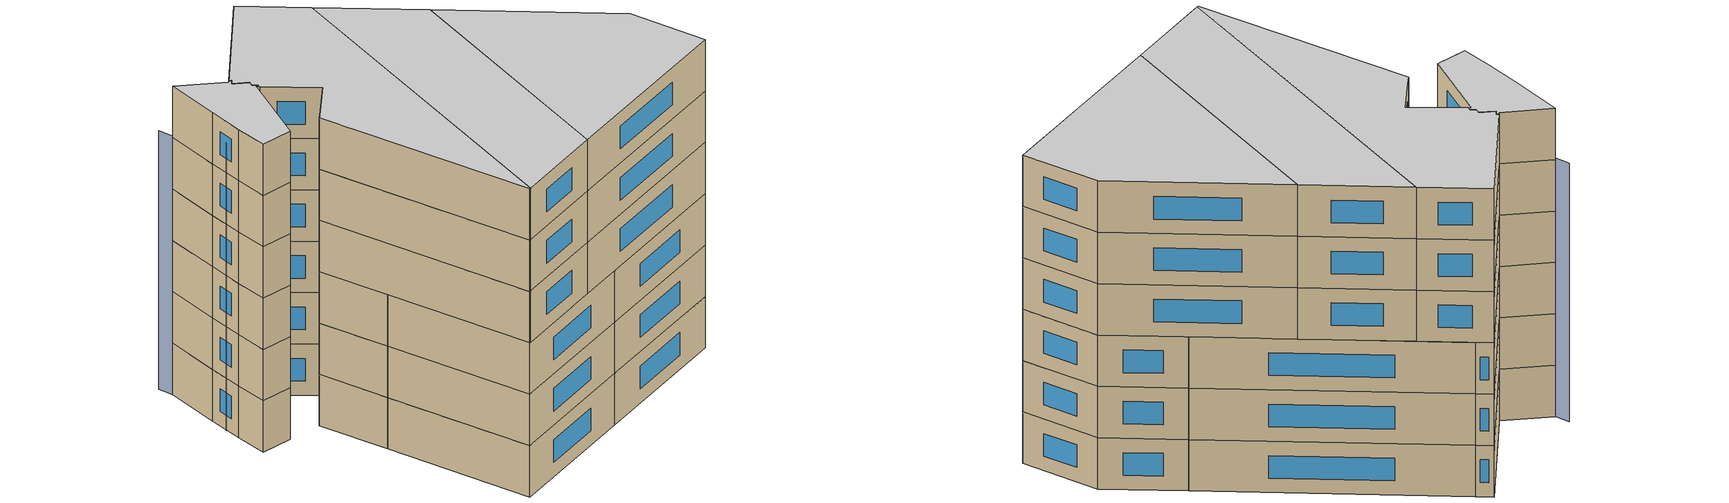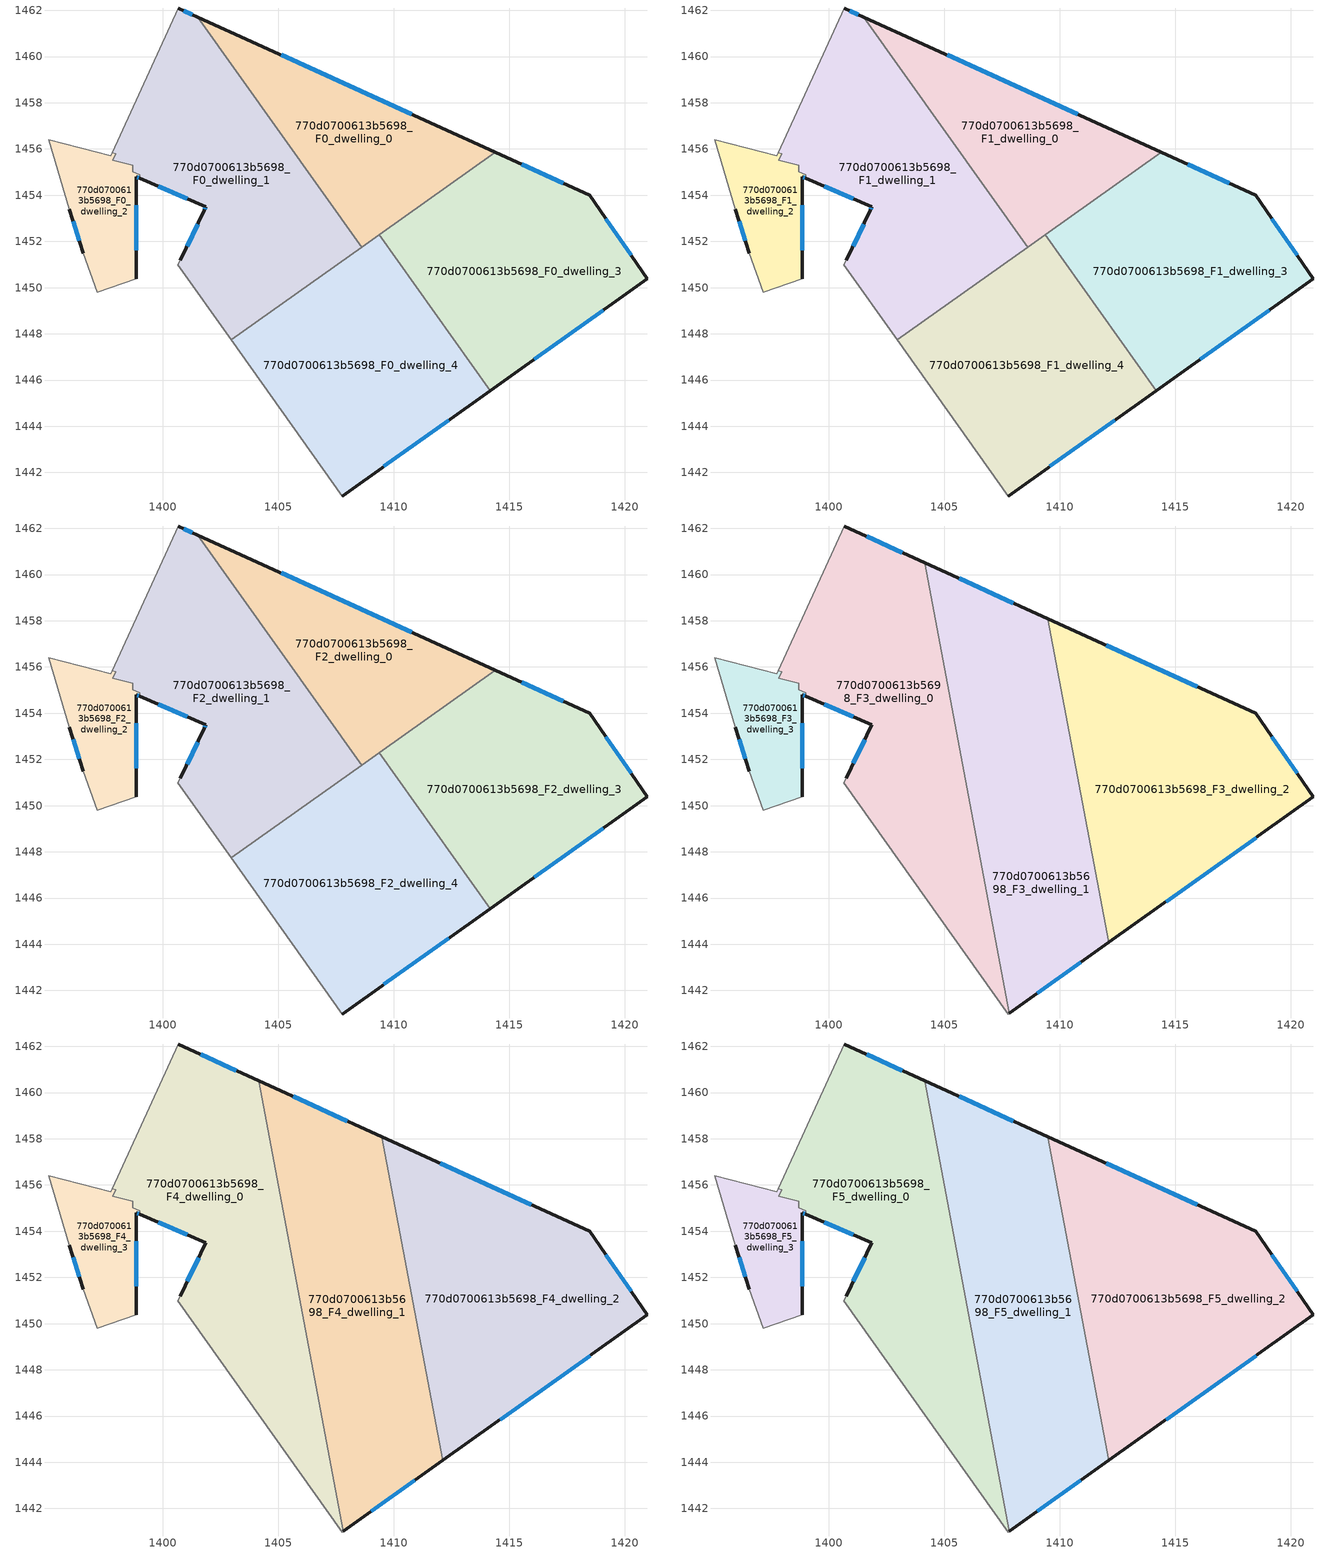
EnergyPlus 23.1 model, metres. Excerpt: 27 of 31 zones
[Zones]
770d0700613b5698_F0_dwelling_0
 floor ground (EU_floor_Construction): 1414.39,1455.85 1408.6,1451.74 1401.52,1461.71 z0
 wall outside (EU_wall_Construction): 1414.39,1455.85 1401.52,1461.71 z0:3
 wall to 770d0700613b5698_F0_dwelling_1 (EU_wall_Construction): 1401.52,1461.71 1408.6,1451.74 z0:3
 wall to 770d0700613b5698_F0_dwelling_3 (EU_wall_Construction): 1409.37,1452.29 1414.39,1455.85 z0:3
 wall to 770d0700613b5698_F0_dwelling_4 (EU_wall_Construction): 1408.6,1451.74 1409.37,1452.29 z0:3
 window (EU_Window_Construction): 1410.78,1457.49 1405.13,1460.07 z0.84:2.16
770d0700613b5698_F0_dwelling_1
 floor ground (EU_floor_Construction): 1401.52,1461.71 1408.6,1451.74 1402.97,1447.74 1400.66,1450.99 1400.76,1451.19 1401.8,1453.36 1401.86,1453.49 1399.01,1454.73 1399.01,1454.89 1398.71,1455.02 1398.71,1455.29 1397.84,1455.52 1397.97,1455.8 1397.82,1455.83 1400.67,1462.1 z0
 wall outside (EU_wall_Construction): 1399.01,1454.73 1401.86,1453.49 1401.8,1453.36 1400.76,1451.19 / 1401.52,1461.71 1400.67,1462.1 z0:3
 wall adiabatic (EU_wall_Construction): 1400.76,1451.19 1400.66,1450.99 1402.97,1447.74 / 1400.67,1462.1 1397.82,1455.83 z0:3
 wall to 770d0700613b5698_F0_dwelling_2 (EU_wall_Construction): 1397.82,1455.83 1397.97,1455.8 1397.84,1455.52 1398.71,1455.29 1398.71,1455.02 1399.01,1454.89 1399.01,1454.73 z0:3
 wall to 770d0700613b5698_F0_dwelling_4 (EU_wall_Construction): 1402.97,1447.74 1408.6,1451.74 z0:3
 window (EU_Window_Construction): 1401.51,1452.75 1401.05,1451.8 / 1401.85,1453.46 1401.82,1453.4 / 1399.81,1454.38 1401.06,1453.84 / 1401.28,1461.82 1400.91,1461.99 z0.84:2.16
770d0700613b5698_F0_dwelling_2
 floor ground (EU_floor_Construction): 1398.71,1455.29 1398.71,1455.02 1399.01,1454.89 1399.01,1454.73 1398.86,1454.79 1398.86,1450.39 1397.16,1449.79 1396.56,1451.49 1395.96,1453.39 1395.06,1456.4 1397.76,1455.7 1397.82,1455.83 1397.97,1455.8 1397.84,1455.52 z0
 wall outside (EU_wall_Construction): 1398.86,1450.39 1398.86,1454.79 1399.01,1454.73 / 1395.96,1453.39 1396.56,1451.49 z0:3
 wall adiabatic (EU_wall_Construction): 1396.56,1451.49 1397.16,1449.79 1398.86,1450.39 / 1397.82,1455.83 1397.76,1455.7 1395.06,1456.4 1395.96,1453.39 z0:3
 window (EU_Window_Construction): 1398.9,1454.78 1398.97,1454.75 / 1398.86,1451.63 1398.86,1453.56 / 1396.13,1452.86 1396.39,1452.03 z0.84:2.16
770d0700613b5698_F0_dwelling_3
 floor ground (EU_floor_Construction): 1418.48,1453.99 1420.98,1450.38 1414.17,1445.54 1409.37,1452.29 1414.39,1455.85 z0
 wall outside (EU_wall_Construction): 1414.17,1445.54 1420.98,1450.38 1418.48,1453.99 1414.39,1455.85 z0:3
 wall to 770d0700613b5698_F0_dwelling_4 (EU_wall_Construction): 1409.37,1452.29 1414.17,1445.54 z0:3
 window (EU_Window_Construction): 1417.33,1454.51 1415.53,1455.33 / 1420.28,1451.39 1419.18,1452.98 / 1416.08,1446.9 1419.07,1449.03 z0.84:2.16
770d0700613b5698_F0_dwelling_4
 floor ground (EU_floor_Construction): 1409.37,1452.29 1414.17,1445.54 1407.76,1440.98 1402.97,1447.74 z0
 wall outside (EU_wall_Construction): 1407.76,1440.98 1414.17,1445.54 z0:3
 wall adiabatic (EU_wall_Construction): 1402.97,1447.74 1407.76,1440.98 z0:3
 window (EU_Window_Construction): 1409.56,1442.26 1412.37,1444.26 z0.84:2.16
770d0700613b5698_F1_dwelling_0
 floor to 770d0700613b5698_F0_dwelling_0 (EU_floor_Construction): 1414.39,1455.85 1408.6,1451.74 1401.52,1461.71 z3
 wall outside (EU_wall_Construction): 1414.39,1455.85 1401.52,1461.71 z3:6
 wall to 770d0700613b5698_F1_dwelling_1 (EU_wall_Construction): 1401.52,1461.71 1408.6,1451.74 z3:6
 wall to 770d0700613b5698_F1_dwelling_3 (EU_wall_Construction): 1409.37,1452.29 1414.39,1455.85 z3:6
 wall to 770d0700613b5698_F1_dwelling_4 (EU_wall_Construction): 1408.6,1451.74 1409.37,1452.29 z3:6
 window (EU_Window_Construction): 1410.78,1457.49 1405.13,1460.07 z3.84:5.16
770d0700613b5698_F1_dwelling_1
 floor to 770d0700613b5698_F0_dwelling_1 (EU_floor_Construction): 1401.52,1461.71 1408.6,1451.74 1402.97,1447.74 1400.66,1450.99 1400.76,1451.19 1401.8,1453.36 1401.86,1453.49 1399.01,1454.73 1399.01,1454.89 1398.71,1455.02 1398.71,1455.29 1397.84,1455.52 1397.97,1455.8 1397.82,1455.83 1400.67,1462.1 z3
 wall outside (EU_wall_Construction): 1399.01,1454.73 1401.86,1453.49 1401.8,1453.36 1400.76,1451.19 / 1401.52,1461.71 1400.67,1462.1 z3:6
 wall adiabatic (EU_wall_Construction): 1400.76,1451.19 1400.66,1450.99 1402.97,1447.74 / 1400.67,1462.1 1397.82,1455.83 z3:6
 wall to 770d0700613b5698_F1_dwelling_2 (EU_wall_Construction): 1397.82,1455.83 1397.97,1455.8 1397.84,1455.52 1398.71,1455.29 1398.71,1455.02 1399.01,1454.89 1399.01,1454.73 z3:6
 wall to 770d0700613b5698_F1_dwelling_4 (EU_wall_Construction): 1402.97,1447.74 1408.6,1451.74 z3:6
 window (EU_Window_Construction): 1401.51,1452.75 1401.05,1451.8 / 1401.85,1453.46 1401.82,1453.4 / 1399.81,1454.38 1401.06,1453.84 / 1401.28,1461.82 1400.91,1461.99 z3.84:5.16
770d0700613b5698_F1_dwelling_2
 floor to 770d0700613b5698_F0_dwelling_2 (EU_floor_Construction): 1398.71,1455.29 1398.71,1455.02 1399.01,1454.89 1399.01,1454.73 1398.86,1454.79 1398.86,1450.39 1397.16,1449.79 1396.56,1451.49 1395.96,1453.39 1395.06,1456.4 1397.76,1455.7 1397.82,1455.83 1397.97,1455.8 1397.84,1455.52 z3
 wall outside (EU_wall_Construction): 1398.86,1450.39 1398.86,1454.79 1399.01,1454.73 / 1395.96,1453.39 1396.56,1451.49 z3:6
 wall adiabatic (EU_wall_Construction): 1396.56,1451.49 1397.16,1449.79 1398.86,1450.39 / 1397.82,1455.83 1397.76,1455.7 1395.06,1456.4 1395.96,1453.39 z3:6
 window (EU_Window_Construction): 1398.9,1454.78 1398.97,1454.75 / 1398.86,1451.63 1398.86,1453.56 / 1396.13,1452.86 1396.39,1452.03 z3.84:5.16
770d0700613b5698_F1_dwelling_3
 floor to 770d0700613b5698_F0_dwelling_3 (EU_floor_Construction): 1418.48,1453.99 1420.98,1450.38 1414.17,1445.54 1409.37,1452.29 1414.39,1455.85 z3
 wall outside (EU_wall_Construction): 1414.17,1445.54 1420.98,1450.38 1418.48,1453.99 1414.39,1455.85 z3:6
 wall to 770d0700613b5698_F1_dwelling_4 (EU_wall_Construction): 1409.37,1452.29 1414.17,1445.54 z3:6
 window (EU_Window_Construction): 1417.33,1454.51 1415.53,1455.33 / 1420.28,1451.39 1419.18,1452.98 / 1416.08,1446.9 1419.07,1449.03 z3.84:5.16
770d0700613b5698_F1_dwelling_4
 floor to 770d0700613b5698_F0_dwelling_4 (EU_floor_Construction): 1409.37,1452.29 1414.17,1445.54 1407.76,1440.98 1402.97,1447.74 z3
 wall outside (EU_wall_Construction): 1407.76,1440.98 1414.17,1445.54 z3:6
 wall adiabatic (EU_wall_Construction): 1402.97,1447.74 1407.76,1440.98 z3:6
 window (EU_Window_Construction): 1409.56,1442.26 1412.37,1444.26 z3.84:5.16
770d0700613b5698_F2_dwelling_0
 floor to 770d0700613b5698_F1_dwelling_0 (EU_floor_Construction): 1414.39,1455.85 1408.6,1451.74 1401.52,1461.71 z6
 wall outside (EU_wall_Construction): 1414.39,1455.85 1401.52,1461.71 z6:9
 wall to 770d0700613b5698_F2_dwelling_1 (EU_wall_Construction): 1401.52,1461.71 1408.6,1451.74 z6:9
 wall to 770d0700613b5698_F2_dwelling_3 (EU_wall_Construction): 1409.37,1452.29 1414.39,1455.85 z6:9
 wall to 770d0700613b5698_F2_dwelling_4 (EU_wall_Construction): 1408.6,1451.74 1409.37,1452.29 z6:9
 window (EU_Window_Construction): 1410.78,1457.49 1405.13,1460.07 z6.84:8.16
770d0700613b5698_F2_dwelling_1
 floor to 770d0700613b5698_F1_dwelling_1 (EU_floor_Construction): 1401.52,1461.71 1408.6,1451.74 1402.97,1447.74 1400.66,1450.99 1400.76,1451.19 1401.8,1453.36 1401.86,1453.49 1399.01,1454.73 1399.01,1454.89 1398.71,1455.02 1398.71,1455.29 1397.84,1455.52 1397.97,1455.8 1397.82,1455.83 1400.67,1462.1 z6
 wall outside (EU_wall_Construction): 1399.01,1454.73 1401.86,1453.49 1401.8,1453.36 1400.76,1451.19 / 1401.52,1461.71 1400.67,1462.1 z6:9
 wall adiabatic (EU_wall_Construction): 1400.76,1451.19 1400.66,1450.99 1402.97,1447.74 / 1400.67,1462.1 1397.82,1455.83 z6:9
 wall to 770d0700613b5698_F2_dwelling_2 (EU_wall_Construction): 1397.82,1455.83 1397.97,1455.8 1397.84,1455.52 1398.71,1455.29 1398.71,1455.02 1399.01,1454.89 1399.01,1454.73 z6:9
 wall to 770d0700613b5698_F2_dwelling_4 (EU_wall_Construction): 1402.97,1447.74 1408.6,1451.74 z6:9
 window (EU_Window_Construction): 1401.51,1452.75 1401.05,1451.8 / 1401.85,1453.46 1401.82,1453.4 / 1399.81,1454.38 1401.06,1453.84 / 1401.28,1461.82 1400.91,1461.99 z6.84:8.16
770d0700613b5698_F2_dwelling_2
 floor to 770d0700613b5698_F1_dwelling_2 (EU_floor_Construction): 1398.71,1455.29 1398.71,1455.02 1399.01,1454.89 1399.01,1454.73 1398.86,1454.79 1398.86,1450.39 1397.16,1449.79 1396.56,1451.49 1395.96,1453.39 1395.06,1456.4 1397.76,1455.7 1397.82,1455.83 1397.97,1455.8 1397.84,1455.52 z6
 wall outside (EU_wall_Construction): 1398.86,1450.39 1398.86,1454.79 1399.01,1454.73 / 1395.96,1453.39 1396.56,1451.49 z6:9
 wall adiabatic (EU_wall_Construction): 1396.56,1451.49 1397.16,1449.79 1398.86,1450.39 / 1397.82,1455.83 1397.76,1455.7 1395.06,1456.4 1395.96,1453.39 z6:9
 window (EU_Window_Construction): 1398.9,1454.78 1398.97,1454.75 / 1398.86,1451.63 1398.86,1453.56 / 1396.13,1452.86 1396.39,1452.03 z6.84:8.16
770d0700613b5698_F2_dwelling_3
 floor to 770d0700613b5698_F1_dwelling_3 (EU_floor_Construction): 1418.48,1453.99 1420.98,1450.38 1414.17,1445.54 1409.37,1452.29 1414.39,1455.85 z6
 wall outside (EU_wall_Construction): 1414.17,1445.54 1420.98,1450.38 1418.48,1453.99 1414.39,1455.85 z6:9
 wall to 770d0700613b5698_F2_dwelling_4 (EU_wall_Construction): 1409.37,1452.29 1414.17,1445.54 z6:9
 window (EU_Window_Construction): 1417.33,1454.51 1415.53,1455.33 / 1420.28,1451.39 1419.18,1452.98 / 1416.08,1446.9 1419.07,1449.03 z6.84:8.16
770d0700613b5698_F2_dwelling_4
 floor to 770d0700613b5698_F1_dwelling_4 (EU_floor_Construction): 1409.37,1452.29 1414.17,1445.54 1407.76,1440.98 1402.97,1447.74 z6
 wall outside (EU_wall_Construction): 1407.76,1440.98 1414.17,1445.54 z6:9
 wall adiabatic (EU_wall_Construction): 1402.97,1447.74 1407.76,1440.98 z6:9
 window (EU_Window_Construction): 1409.56,1442.26 1412.37,1444.26 z6.84:8.16
770d0700613b5698_F3_dwelling_0
 floor to 770d0700613b5698_F2_dwelling_1 (EU_floor_Construction): 1401.52,1461.71 1404.8,1457.09 1406.14,1449.99 1402.97,1447.74 1400.66,1450.99 1400.76,1451.19 1401.86,1453.49 1399.01,1454.73 1399.01,1454.89 1398.71,1455.02 1398.71,1455.29 1397.84,1455.52 1397.97,1455.8 1397.82,1455.83 1400.67,1462.1 z9
 floor to 770d0700613b5698_F2_dwelling_0 (EU_floor_Construction): 1404.16,1460.51 1404.8,1457.09 1401.52,1461.71 z9
 floor to 770d0700613b5698_F2_dwelling_4 (EU_floor_Construction): 1406.14,1449.99 1407.82,1441.02 1407.76,1440.98 1402.97,1447.74 z9
 wall outside (EU_wall_Construction): 1399.01,1454.73 1401.86,1453.49 1400.76,1451.19 / 1404.16,1460.51 1400.67,1462.1 z9:12
 wall adiabatic (EU_wall_Construction): 1400.76,1451.19 1400.66,1450.99 1407.76,1440.98 1407.82,1441.02 / 1400.67,1462.1 1397.82,1455.83 z9:12
 wall to 770d0700613b5698_F3_dwelling_3 (EU_wall_Construction): 1397.82,1455.83 1397.97,1455.8 1397.84,1455.52 1398.71,1455.29 1398.71,1455.02 1399.01,1454.89 1399.01,1454.73 z9:12
 wall to 770d0700613b5698_F3_dwelling_1 (EU_wall_Construction): 1407.82,1441.02 1404.16,1460.51 z9:12
 window (EU_Window_Construction): 1401.56,1452.85 1401.07,1451.84 / 1399.81,1454.38 1401.06,1453.84 / 1403.18,1460.95 1401.64,1461.65 z9.84:11.16
770d0700613b5698_F3_dwelling_1
 floor to 770d0700613b5698_F2_dwelling_4 (EU_floor_Construction): 1411,1450 1412.11,1444.08 1407.82,1441.02 1406.14,1449.99 1409.37,1452.29 z9
 floor to 770d0700613b5698_F2_dwelling_3 (EU_floor_Construction): 1410.43,1453.04 1411,1450 1409.37,1452.29 z9
 floor to 770d0700613b5698_F2_dwelling_0 (EU_floor_Construction): 1409.48,1458.08 1410.43,1453.04 1408.6,1451.74 1404.8,1457.09 1404.16,1460.51 z9
 floor to 770d0700613b5698_F2_dwelling_1 (EU_floor_Construction): 1404.8,1457.09 1408.6,1451.74 1406.14,1449.99 z9
 wall outside (EU_wall_Construction): 1409.48,1458.08 1404.16,1460.51 / 1407.82,1441.02 1412.11,1444.08 z9:12
 wall to 770d0700613b5698_F3_dwelling_2 (EU_wall_Construction): 1412.11,1444.08 1409.48,1458.08 z9:12
 window (EU_Window_Construction): 1407.99,1458.76 1405.65,1459.83 / 1409.02,1441.88 1410.91,1443.22 z9.84:11.16
770d0700613b5698_F3_dwelling_2
 floor to 770d0700613b5698_F2_dwelling_3 (EU_floor_Construction): 1418.48,1453.99 1420.98,1450.38 1414.17,1445.54 1411,1450 1410.43,1453.04 1414.39,1455.85 z9
 floor to 770d0700613b5698_F2_dwelling_0 (EU_floor_Construction): 1414.39,1455.85 1410.43,1453.04 1409.48,1458.08 z9
 floor to 770d0700613b5698_F2_dwelling_4 (EU_floor_Construction): 1411,1450 1414.17,1445.54 1412.11,1444.08 z9
 wall outside (EU_wall_Construction): 1412.11,1444.08 1420.98,1450.38 1418.48,1453.99 1409.48,1458.08 z9:12
 window (EU_Window_Construction): 1415.96,1455.14 1412,1456.94 / 1420.28,1451.39 1419.18,1452.98 / 1414.6,1445.84 1418.49,1448.62 z9.84:11.16
770d0700613b5698_F3_dwelling_3
 floor to 770d0700613b5698_F2_dwelling_2 (EU_floor_Construction): 1398.71,1455.29 1398.71,1455.02 1399.01,1454.89 1399.01,1454.73 1398.86,1454.79 1398.86,1450.39 1397.16,1449.79 1396.56,1451.49 1395.96,1453.39 1395.06,1456.4 1397.76,1455.7 1397.82,1455.83 1397.97,1455.8 1397.84,1455.52 z9
 wall outside (EU_wall_Construction): 1398.86,1450.39 1398.86,1454.79 1399.01,1454.73 / 1395.96,1453.39 1396.56,1451.49 z9:12
 wall adiabatic (EU_wall_Construction): 1396.56,1451.49 1397.16,1449.79 1398.86,1450.39 / 1397.82,1455.83 1397.76,1455.7 1395.06,1456.4 1395.96,1453.39 z9:12
 window (EU_Window_Construction): 1398.86,1451.63 1398.86,1453.56 / 1396.13,1452.86 1396.39,1452.03 / 1398.9,1454.78 1398.97,1454.75 z9.84:11.16
770d0700613b5698_F4_dwelling_0
 floor to 770d0700613b5698_F3_dwelling_0 (EU_floor_Construction): 1404.16,1460.51 1407.82,1441.02 1407.76,1440.98 1400.66,1450.99 1400.76,1451.19 1401.86,1453.49 1399.01,1454.73 1399.01,1454.89 1398.71,1455.02 1398.71,1455.29 1397.84,1455.52 1397.97,1455.8 1397.82,1455.83 1400.67,1462.1 z12
 wall outside (EU_wall_Construction): 1399.01,1454.73 1401.86,1453.49 1400.76,1451.19 / 1404.16,1460.51 1400.67,1462.1 z12:15
 wall adiabatic (EU_wall_Construction): 1400.76,1451.19 1400.66,1450.99 1407.76,1440.98 1407.82,1441.02 / 1400.67,1462.1 1397.82,1455.83 z12:15
 wall to 770d0700613b5698_F4_dwelling_3 (EU_wall_Construction): 1397.82,1455.83 1397.97,1455.8 1397.84,1455.52 1398.71,1455.29 1398.71,1455.02 1399.01,1454.89 1399.01,1454.73 z12:15
 wall to 770d0700613b5698_F4_dwelling_1 (EU_wall_Construction): 1407.82,1441.02 1404.16,1460.51 z12:15
 window (EU_Window_Construction): 1401.56,1452.85 1401.07,1451.84 / 1399.81,1454.38 1401.06,1453.84 / 1403.18,1460.95 1401.64,1461.65 z12.84:14.16
770d0700613b5698_F4_dwelling_1
 floor to 770d0700613b5698_F3_dwelling_1 (EU_floor_Construction): 1409.48,1458.08 1412.11,1444.08 1407.82,1441.02 1404.16,1460.51 z12
 wall outside (EU_wall_Construction): 1409.48,1458.08 1404.16,1460.51 / 1407.82,1441.02 1412.11,1444.08 z12:15
 wall to 770d0700613b5698_F4_dwelling_2 (EU_wall_Construction): 1412.11,1444.08 1409.48,1458.08 z12:15
 window (EU_Window_Construction): 1407.99,1458.76 1405.65,1459.83 / 1409.02,1441.88 1410.91,1443.22 z12.84:14.16
770d0700613b5698_F4_dwelling_2
 floor to 770d0700613b5698_F3_dwelling_2 (EU_floor_Construction): 1418.48,1453.99 1420.98,1450.38 1412.11,1444.08 1409.48,1458.08 z12
 wall outside (EU_wall_Construction): 1412.11,1444.08 1420.98,1450.38 1418.48,1453.99 1409.48,1458.08 z12:15
 window (EU_Window_Construction): 1415.96,1455.14 1412,1456.94 / 1420.28,1451.39 1419.18,1452.98 / 1414.6,1445.84 1418.49,1448.62 z12.84:14.16
770d0700613b5698_F4_dwelling_3
 floor to 770d0700613b5698_F3_dwelling_3 (EU_floor_Construction): 1398.71,1455.29 1398.71,1455.02 1399.01,1454.89 1399.01,1454.73 1398.86,1454.79 1398.86,1450.39 1397.16,1449.79 1396.56,1451.49 1395.96,1453.39 1395.06,1456.4 1397.76,1455.7 1397.82,1455.83 1397.97,1455.8 1397.84,1455.52 z12
 wall outside (EU_wall_Construction): 1398.86,1450.39 1398.86,1454.79 1399.01,1454.73 / 1395.96,1453.39 1396.56,1451.49 z12:15
 wall adiabatic (EU_wall_Construction): 1396.56,1451.49 1397.16,1449.79 1398.86,1450.39 / 1397.82,1455.83 1397.76,1455.7 1395.06,1456.4 1395.96,1453.39 z12:15
 window (EU_Window_Construction): 1398.86,1451.63 1398.86,1453.56 / 1396.13,1452.86 1396.39,1452.03 / 1398.9,1454.78 1398.97,1454.75 z12.84:14.16
770d0700613b5698_F5_dwelling_0
 floor to 770d0700613b5698_F4_dwelling_0 (EU_floor_Construction): 1404.16,1460.51 1407.82,1441.02 1407.76,1440.98 1400.66,1450.99 1400.76,1451.19 1401.86,1453.49 1399.01,1454.73 1399.01,1454.89 1398.71,1455.02 1398.71,1455.29 1397.84,1455.52 1397.97,1455.8 1397.82,1455.83 1400.67,1462.1 z15
 wall outside (EU_wall_Construction): 1399.01,1454.73 1401.86,1453.49 1400.76,1451.19 / 1404.16,1460.51 1400.67,1462.1 z15:18
 wall adiabatic (EU_wall_Construction): 1400.76,1451.19 1400.66,1450.99 1407.76,1440.98 1407.82,1441.02 / 1400.67,1462.1 1397.82,1455.83 z15:18
 wall to 770d0700613b5698_F5_dwelling_3 (EU_wall_Construction): 1397.82,1455.83 1397.97,1455.8 1397.84,1455.52 1398.71,1455.29 1398.71,1455.02 1399.01,1454.89 1399.01,1454.73 z15:18
 wall to 770d0700613b5698_F5_dwelling_1 (EU_wall_Construction): 1407.82,1441.02 1404.16,1460.51 z15:18
 window (EU_Window_Construction): 1401.56,1452.85 1401.07,1451.84 / 1399.81,1454.38 1401.06,1453.84 / 1403.18,1460.95 1401.64,1461.65 z15.84:17.16
 ceiling to 770d0700613b5698_F6_dwelling_0 (EU_floor_Construction): 1407.82,1441.02 1404.16,1460.51 1400.67,1462.1 1397.82,1455.83 1397.97,1455.8 1397.84,1455.52 1398.71,1455.29 1398.71,1455.02 1399.01,1454.89 1399.01,1454.73 1401.86,1453.49 1400.76,1451.19 1400.66,1450.99 1407.76,1440.98 z18
770d0700613b5698_F5_dwelling_1
 floor to 770d0700613b5698_F4_dwelling_1 (EU_floor_Construction): 1409.48,1458.08 1412.11,1444.08 1407.82,1441.02 1404.16,1460.51 z15
 wall outside (EU_wall_Construction): 1409.48,1458.08 1404.16,1460.51 / 1407.82,1441.02 1412.11,1444.08 z15:18
 wall to 770d0700613b5698_F5_dwelling_2 (EU_wall_Construction): 1412.11,1444.08 1409.48,1458.08 z15:18
 window (EU_Window_Construction): 1407.99,1458.76 1405.65,1459.83 / 1409.02,1441.88 1410.91,1443.22 z15.84:17.16
 ceiling to 770d0700613b5698_F6_dwelling_1 (EU_floor_Construction): 1412.11,1444.08 1409.48,1458.08 1404.16,1460.51 1407.82,1441.02 z18
770d0700613b5698_F5_dwelling_2
 floor to 770d0700613b5698_F4_dwelling_2 (EU_floor_Construction): 1418.48,1453.99 1420.98,1450.38 1412.11,1444.08 1409.48,1458.08 z15
 wall outside (EU_wall_Construction): 1412.11,1444.08 1420.98,1450.38 1418.48,1453.99 1409.48,1458.08 z15:18
 window (EU_Window_Construction): 1415.96,1455.14 1412,1456.94 / 1420.28,1451.39 1419.18,1452.98 / 1414.6,1445.84 1418.49,1448.62 z15.84:17.16
 ceiling to 770d0700613b5698_F6_dwelling_2 (EU_floor_Construction): 1420.98,1450.38 1418.48,1453.99 1409.48,1458.08 1412.11,1444.08 z18
770d0700613b5698_F5_dwelling_3
 floor to 770d0700613b5698_F4_dwelling_3 (EU_floor_Construction): 1398.71,1455.29 1398.71,1455.02 1399.01,1454.89 1399.01,1454.73 1398.86,1454.79 1398.86,1450.39 1397.16,1449.79 1396.56,1451.49 1395.96,1453.39 1395.06,1456.4 1397.76,1455.7 1397.82,1455.83 1397.97,1455.8 1397.84,1455.52 z15
 wall outside (EU_wall_Construction): 1398.86,1450.39 1398.86,1454.79 1399.01,1454.73 / 1395.96,1453.39 1396.56,1451.49 z15:18
 wall adiabatic (EU_wall_Construction): 1396.56,1451.49 1397.16,1449.79 1398.86,1450.39 / 1397.82,1455.83 1397.76,1455.7 1395.06,1456.4 1395.96,1453.39 z15:18
 window (EU_Window_Construction): 1398.86,1451.63 1398.86,1453.56 / 1396.13,1452.86 1396.39,1452.03 / 1398.9,1454.78 1398.97,1454.75 z15.84:17.16
 ceiling to 770d0700613b5698_F6_dwelling_3 (EU_floor_Construction): 1398.86,1450.39 1398.86,1454.79 1399.01,1454.73 1399.01,1454.89 1398.71,1455.02 1398.71,1455.29 1397.84,1455.52 1397.97,1455.8 1397.82,1455.83 1397.76,1455.7 1395.06,1456.4 1395.96,1453.39 1396.56,1451.49 1397.16,1449.79 z18
shading: 1394.62,1457.11 1396.65,1453.82 z0:15.1; 1400.67,1462.1 1396.23,1452.32 z0:16.9
[Building]
EU S2 Campaign: North Axis=0; Terrain=City; Solar Distribution=FullExterior
[Site:Location]
Lyon-Bron: Latitude=45.75; Longitude=5; Time Zone=1; Elevation=198
[SizingPeriod:WeatherFileDays]
AnnualSizingPeriod: Begin Month=1; Begin Day of Month=1; End Month=12; End Day of Month=31; Day of Week for Start Day=Monday; Use Weather File Daylight Saving Period=No; Use Weather File Rain and Snow Indicators=No
[MATERIAL]
EU_InternalMass_Material: Roughness=MediumRough; Thickness=0.1; Conductivity=1; Density=1800; Specific Heat=900; Thermal Absorptance=0.9; Solar Absorptance=0.7; Visible Absorptance=0.7
[MATERIAL:NOMASS] Roughness=MediumRough; Thermal Absorptance=0.9; Solar Absorptance=0.7; Visible Absorptance=0.7
Name | Thermal Resistance
EU_wall_NoMass | 0.776494
EU_floor_NoMass | 0.421597
[WINDOWMATERIAL:SIMPLEGLAZINGSYSTEM]
EU_Window_SimpleGlazing: UFactor=4.24961; Solar Heat Gain Coefficient=0.83; Visible Transmittance=0.83
[CONSTRUCTION]
EU_wall_Construction: EU_wall_NoMass
EU_floor_Construction: EU_floor_NoMass
EU_Window_Construction: EU_Window_SimpleGlazing
EU_InternalMass_Construction: EU_InternalMass_Material
[ZONE] Type=1; Multiplier=1; Ceiling Height=autocalculate; Floor Area=autocalculate; Part of Total Floor Area=Yes
Name | Volume
770d0700613b5698_F0_dwelling_0; 770d0700613b5698_F1_dwelling_0; 770d0700613b5698_F2_dwelling_0 | 130.126
770d0700613b5698_F3_dwelling_0; 770d0700613b5698_F4_dwelling_0; 770d0700613b5698_F5_dwelling_0 | 244.367
770d0700613b5698_F0_dwelling_1; 770d0700613b5698_F1_dwelling_1; 770d0700613b5698_F2_dwelling_1 | 212.621
770d0700613b5698_F3_dwelling_1; 770d0700613b5698_F4_dwelling_1; 770d0700613b5698_F5_dwelling_1 | 244.384
770d0700613b5698_F0_dwelling_2; 770d0700613b5698_F1_dwelling_2; 770d0700613b5698_F2_dwelling_2; 770d0700613b5698_F3_dwelling_3; 770d0700613b5698_F4_dwelling_3; 770d0700613b5698_F5_dwelling_3 | 47.6484
770d0700613b5698_F3_dwelling_2; 770d0700613b5698_F4_dwelling_2; 770d0700613b5698_F5_dwelling_2 | 244.385
770d0700613b5698_F0_dwelling_3; 770d0700613b5698_F1_dwelling_3; 770d0700613b5698_F2_dwelling_3 | 195.211
770d0700613b5698_F0_dwelling_4; 770d0700613b5698_F1_dwelling_4; 770d0700613b5698_F2_dwelling_4 | 195.199
[INTERNALMASS] Construction=EU_InternalMass_Construction
Name | Zone or ZoneList | Surface Area
770d0700613b5698_F0_dwelling_0_EU_InternalMass | 770d0700613b5698_F0_dwelling_0 | 43.3754
770d0700613b5698_F0_dwelling_1_EU_InternalMass | 770d0700613b5698_F0_dwelling_1 | 70.8742
770d0700613b5698_F0_dwelling_2_EU_InternalMass | 770d0700613b5698_F0_dwelling_2 | 15.8824
770d0700613b5698_F0_dwelling_3_EU_InternalMass | 770d0700613b5698_F0_dwelling_3 | 65.0708
770d0700613b5698_F0_dwelling_4_EU_InternalMass | 770d0700613b5698_F0_dwelling_4 | 65.0666
770d0700613b5698_F1_dwelling_0_EU_InternalMass | 770d0700613b5698_F1_dwelling_0 | 43.3754
770d0700613b5698_F1_dwelling_1_EU_InternalMass | 770d0700613b5698_F1_dwelling_1 | 70.8742
770d0700613b5698_F1_dwelling_2_EU_InternalMass | 770d0700613b5698_F1_dwelling_2 | 15.8824
770d0700613b5698_F1_dwelling_3_EU_InternalMass | 770d0700613b5698_F1_dwelling_3 | 65.0708
770d0700613b5698_F1_dwelling_4_EU_InternalMass | 770d0700613b5698_F1_dwelling_4 | 65.0666
770d0700613b5698_F2_dwelling_0_EU_InternalMass | 770d0700613b5698_F2_dwelling_0 | 43.3754
770d0700613b5698_F2_dwelling_1_EU_InternalMass | 770d0700613b5698_F2_dwelling_1 | 70.8742
770d0700613b5698_F2_dwelling_2_EU_InternalMass | 770d0700613b5698_F2_dwelling_2 | 15.8824
770d0700613b5698_F2_dwelling_3_EU_InternalMass | 770d0700613b5698_F2_dwelling_3 | 65.0708
770d0700613b5698_F2_dwelling_4_EU_InternalMass | 770d0700613b5698_F2_dwelling_4 | 65.0666
770d0700613b5698_F3_dwelling_0_EU_InternalMass | 770d0700613b5698_F3_dwelling_0 | 81.456
770d0700613b5698_F3_dwelling_1_EU_InternalMass | 770d0700613b5698_F3_dwelling_1 | 81.4618
770d0700613b5698_F3_dwelling_2_EU_InternalMass | 770d0700613b5698_F3_dwelling_2 | 81.4617
770d0700613b5698_F3_dwelling_3_EU_InternalMass | 770d0700613b5698_F3_dwelling_3 | 15.8824
770d0700613b5698_F4_dwelling_0_EU_InternalMass | 770d0700613b5698_F4_dwelling_0 | 81.456
770d0700613b5698_F4_dwelling_1_EU_InternalMass | 770d0700613b5698_F4_dwelling_1 | 81.4618
770d0700613b5698_F4_dwelling_2_EU_InternalMass | 770d0700613b5698_F4_dwelling_2 | 81.4617
770d0700613b5698_F4_dwelling_3_EU_InternalMass | 770d0700613b5698_F4_dwelling_3 | 15.8824
770d0700613b5698_F5_dwelling_0_EU_InternalMass | 770d0700613b5698_F5_dwelling_0 | 81.456
770d0700613b5698_F5_dwelling_1_EU_InternalMass | 770d0700613b5698_F5_dwelling_1 | 81.4618
770d0700613b5698_F5_dwelling_2_EU_InternalMass | 770d0700613b5698_F5_dwelling_2 | 81.4617
770d0700613b5698_F5_dwelling_3_EU_InternalMass | 770d0700613b5698_F5_dwelling_3 | 15.8824
[OTHEREQUIPMENT] Fuel Type=Electricity; Design Level Calculation Method=Watts/Area; Power per Zone Floor Area=1; Fraction Latent=0; Fraction Radiant=0; Fraction Lost=0; Carbon Dioxide Generation Rate=0; EndUse Subcategory=EU_Step8_InternalGains
Name | Zone or ZoneList or Space or SpaceList | Schedule
EU_Step8_InternalGain_770d0700613b5698_F0_dwelling_0_f000 | 770d0700613b5698_F0_dwelling_0 | EU_Step8_GainSchedule_770d0700613b5698_F0_dwelling_0_f000
EU_Step8_InternalGain_770d0700613b5698_F0_dwelling_1_f000 | 770d0700613b5698_F0_dwelling_1 | EU_Step8_GainSchedule_770d0700613b5698_F0_dwelling_1_f000
EU_Step8_InternalGain_770d0700613b5698_F0_dwelling_2_f000 | 770d0700613b5698_F0_dwelling_2 | EU_Step8_GainSchedule_770d0700613b5698_F0_dwelling_2_f000
EU_Step8_InternalGain_770d0700613b5698_F0_dwelling_3_f000 | 770d0700613b5698_F0_dwelling_3 | EU_Step8_GainSchedule_770d0700613b5698_F0_dwelling_3_f000
EU_Step8_InternalGain_770d0700613b5698_F0_dwelling_4_f000 | 770d0700613b5698_F0_dwelling_4 | EU_Step8_GainSchedule_770d0700613b5698_F0_dwelling_4_f000
EU_Step8_InternalGain_770d0700613b5698_F1_dwelling_0_f000 | 770d0700613b5698_F1_dwelling_0 | EU_Step8_GainSchedule_770d0700613b5698_F1_dwelling_0_f000
EU_Step8_InternalGain_770d0700613b5698_F1_dwelling_1_f000 | 770d0700613b5698_F1_dwelling_1 | EU_Step8_GainSchedule_770d0700613b5698_F1_dwelling_1_f000
EU_Step8_InternalGain_770d0700613b5698_F1_dwelling_2_f000 | 770d0700613b5698_F1_dwelling_2 | EU_Step8_GainSchedule_770d0700613b5698_F1_dwelling_2_f000
EU_Step8_InternalGain_770d0700613b5698_F1_dwelling_3_f000 | 770d0700613b5698_F1_dwelling_3 | EU_Step8_GainSchedule_770d0700613b5698_F1_dwelling_3_f000
EU_Step8_InternalGain_770d0700613b5698_F1_dwelling_4_f000 | 770d0700613b5698_F1_dwelling_4 | EU_Step8_GainSchedule_770d0700613b5698_F1_dwelling_4_f000
EU_Step8_InternalGain_770d0700613b5698_F2_dwelling_0_f000 | 770d0700613b5698_F2_dwelling_0 | EU_Step8_GainSchedule_770d0700613b5698_F2_dwelling_0_f000
EU_Step8_InternalGain_770d0700613b5698_F2_dwelling_1_f000 | 770d0700613b5698_F2_dwelling_1 | EU_Step8_GainSchedule_770d0700613b5698_F2_dwelling_1_f000
EU_Step8_InternalGain_770d0700613b5698_F2_dwelling_2_f000 | 770d0700613b5698_F2_dwelling_2 | EU_Step8_GainSchedule_770d0700613b5698_F2_dwelling_2_f000
EU_Step8_InternalGain_770d0700613b5698_F2_dwelling_3_f000 | 770d0700613b5698_F2_dwelling_3 | EU_Step8_GainSchedule_770d0700613b5698_F2_dwelling_3_f000
EU_Step8_InternalGain_770d0700613b5698_F2_dwelling_4_f000 | 770d0700613b5698_F2_dwelling_4 | EU_Step8_GainSchedule_770d0700613b5698_F2_dwelling_4_f000
EU_Step8_InternalGain_770d0700613b5698_F3_dwelling_0_f000 | 770d0700613b5698_F3_dwelling_0 | EU_Step8_GainSchedule_770d0700613b5698_F3_dwelling_0_f000
EU_Step8_InternalGain_770d0700613b5698_F3_dwelling_1_f000 | 770d0700613b5698_F3_dwelling_1 | EU_Step8_GainSchedule_770d0700613b5698_F3_dwelling_1_f000
EU_Step8_InternalGain_770d0700613b5698_F3_dwelling_2_f000 | 770d0700613b5698_F3_dwelling_2 | EU_Step8_GainSchedule_770d0700613b5698_F3_dwelling_2_f000
EU_Step8_InternalGain_770d0700613b5698_F3_dwelling_3_f000 | 770d0700613b5698_F3_dwelling_3 | EU_Step8_GainSchedule_770d0700613b5698_F3_dwelling_3_f000
EU_Step8_InternalGain_770d0700613b5698_F4_dwelling_0_f000 | 770d0700613b5698_F4_dwelling_0 | EU_Step8_GainSchedule_770d0700613b5698_F4_dwelling_0_f000
EU_Step8_InternalGain_770d0700613b5698_F4_dwelling_1_f000 | 770d0700613b5698_F4_dwelling_1 | EU_Step8_GainSchedule_770d0700613b5698_F4_dwelling_1_f000
EU_Step8_InternalGain_770d0700613b5698_F4_dwelling_2_f000 | 770d0700613b5698_F4_dwelling_2 | EU_Step8_GainSchedule_770d0700613b5698_F4_dwelling_2_f000
EU_Step8_InternalGain_770d0700613b5698_F4_dwelling_3_f000 | 770d0700613b5698_F4_dwelling_3 | EU_Step8_GainSchedule_770d0700613b5698_F4_dwelling_3_f000
EU_Step8_InternalGain_770d0700613b5698_F5_dwelling_0_f000 | 770d0700613b5698_F5_dwelling_0 | EU_Step8_GainSchedule_770d0700613b5698_F5_dwelling_0_f000
EU_Step8_InternalGain_770d0700613b5698_F5_dwelling_1_f000 | 770d0700613b5698_F5_dwelling_1 | EU_Step8_GainSchedule_770d0700613b5698_F5_dwelling_1_f000
EU_Step8_InternalGain_770d0700613b5698_F5_dwelling_2_f000 | 770d0700613b5698_F5_dwelling_2 | EU_Step8_GainSchedule_770d0700613b5698_F5_dwelling_2_f000
EU_Step8_InternalGain_770d0700613b5698_F5_dwelling_3_f000 | 770d0700613b5698_F5_dwelling_3 | EU_Step8_GainSchedule_770d0700613b5698_F5_dwelling_3_f000
[ZONEVENTILATION:DESIGNFLOWRATE] Schedule=EU_AlwaysOn; Design Flow Rate Calculation Method=AirChanges/Hour; Air Changes per Hour=0.693814; Ventilation Type=Natural; Fan Pressure Rise=0; Fan Total Efficiency=1; Constant Term Coefficient=1; Temperature Term Coefficient=0; Velocity Term Coefficient=0; Velocity Squared Term Coefficient=0; Minimum Indoor Temperature=-100; Maximum Indoor Temperature=100; Delta Temperature=-100; Minimum Outdoor Temperature=-100; Maximum Outdoor Temperature=100; Maximum Wind Speed=40
Name | Zone or ZoneList or Space or SpaceList
EU_ConstantAir_770d0700613b5698_F0_dwelling_0 | 770d0700613b5698_F0_dwelling_0
EU_ConstantAir_770d0700613b5698_F0_dwelling_1 | 770d0700613b5698_F0_dwelling_1
EU_ConstantAir_770d0700613b5698_F0_dwelling_2 | 770d0700613b5698_F0_dwelling_2
EU_ConstantAir_770d0700613b5698_F0_dwelling_3 | 770d0700613b5698_F0_dwelling_3
EU_ConstantAir_770d0700613b5698_F0_dwelling_4 | 770d0700613b5698_F0_dwelling_4
EU_ConstantAir_770d0700613b5698_F1_dwelling_0 | 770d0700613b5698_F1_dwelling_0
EU_ConstantAir_770d0700613b5698_F1_dwelling_1 | 770d0700613b5698_F1_dwelling_1
EU_ConstantAir_770d0700613b5698_F1_dwelling_2 | 770d0700613b5698_F1_dwelling_2
EU_ConstantAir_770d0700613b5698_F1_dwelling_3 | 770d0700613b5698_F1_dwelling_3
EU_ConstantAir_770d0700613b5698_F1_dwelling_4 | 770d0700613b5698_F1_dwelling_4
EU_ConstantAir_770d0700613b5698_F2_dwelling_0 | 770d0700613b5698_F2_dwelling_0
EU_ConstantAir_770d0700613b5698_F2_dwelling_1 | 770d0700613b5698_F2_dwelling_1
EU_ConstantAir_770d0700613b5698_F2_dwelling_2 | 770d0700613b5698_F2_dwelling_2
EU_ConstantAir_770d0700613b5698_F2_dwelling_3 | 770d0700613b5698_F2_dwelling_3
EU_ConstantAir_770d0700613b5698_F2_dwelling_4 | 770d0700613b5698_F2_dwelling_4
EU_ConstantAir_770d0700613b5698_F3_dwelling_0 | 770d0700613b5698_F3_dwelling_0
EU_ConstantAir_770d0700613b5698_F3_dwelling_1 | 770d0700613b5698_F3_dwelling_1
EU_ConstantAir_770d0700613b5698_F3_dwelling_2 | 770d0700613b5698_F3_dwelling_2
EU_ConstantAir_770d0700613b5698_F3_dwelling_3 | 770d0700613b5698_F3_dwelling_3
EU_ConstantAir_770d0700613b5698_F4_dwelling_0 | 770d0700613b5698_F4_dwelling_0
EU_ConstantAir_770d0700613b5698_F4_dwelling_1 | 770d0700613b5698_F4_dwelling_1
EU_ConstantAir_770d0700613b5698_F4_dwelling_2 | 770d0700613b5698_F4_dwelling_2
EU_ConstantAir_770d0700613b5698_F4_dwelling_3 | 770d0700613b5698_F4_dwelling_3
EU_ConstantAir_770d0700613b5698_F5_dwelling_0 | 770d0700613b5698_F5_dwelling_0
EU_ConstantAir_770d0700613b5698_F5_dwelling_1 | 770d0700613b5698_F5_dwelling_1
EU_ConstantAir_770d0700613b5698_F5_dwelling_2 | 770d0700613b5698_F5_dwelling_2
EU_ConstantAir_770d0700613b5698_F5_dwelling_3 | 770d0700613b5698_F5_dwelling_3
[HVACTEMPLATE:THERMOSTAT] Constant Heating Setpoint=20; Constant Cooling Setpoint=50
EU_HeatOnly_770d0700613b5698_F0_dwelling_0; EU_HeatOnly_770d0700613b5698_F0_dwelling_1; EU_HeatOnly_770d0700613b5698_F0_dwelling_2; EU_HeatOnly_770d0700613b5698_F0_dwelling_3; EU_HeatOnly_770d0700613b5698_F0_dwelling_4; EU_HeatOnly_770d0700613b5698_F1_dwelling_0; EU_HeatOnly_770d0700613b5698_F1_dwelling_1; EU_HeatOnly_770d0700613b5698_F1_dwelling_2; EU_HeatOnly_770d0700613b5698_F1_dwelling_3; EU_HeatOnly_770d0700613b5698_F1_dwelling_4; EU_HeatOnly_770d0700613b5698_F2_dwelling_0; EU_HeatOnly_770d0700613b5698_F2_dwelling_1; EU_HeatOnly_770d0700613b5698_F2_dwelling_2; EU_HeatOnly_770d0700613b5698_F2_dwelling_3; EU_HeatOnly_770d0700613b5698_F2_dwelling_4; EU_HeatOnly_770d0700613b5698_F3_dwelling_0; EU_HeatOnly_770d0700613b5698_F3_dwelling_1; EU_HeatOnly_770d0700613b5698_F3_dwelling_2; EU_HeatOnly_770d0700613b5698_F3_dwelling_3; EU_HeatOnly_770d0700613b5698_F4_dwelling_0; EU_HeatOnly_770d0700613b5698_F4_dwelling_1; EU_HeatOnly_770d0700613b5698_F4_dwelling_2; EU_HeatOnly_770d0700613b5698_F4_dwelling_3; EU_HeatOnly_770d0700613b5698_F5_dwelling_0; EU_HeatOnly_770d0700613b5698_F5_dwelling_1; EU_HeatOnly_770d0700613b5698_F5_dwelling_2; EU_HeatOnly_770d0700613b5698_F5_dwelling_3; EU_HeatOnly_770d0700613b5698_F6_dwelling_0; EU_HeatOnly_770d0700613b5698_F6_dwelling_1; EU_HeatOnly_770d0700613b5698_F6_dwelling_2; EU_HeatOnly_770d0700613b5698_F6_dwelling_3
[HVACTEMPLATE:ZONE:IDEALLOADSAIRSYSTEM] System Availability Schedule=EU_AlwaysOn; Maximum Heating Supply Air Temperature=50; Minimum Cooling Supply Air Temperature=13; Maximum Heating Supply Air Humidity Ratio=0.0156; Minimum Cooling Supply Air Humidity Ratio=0.0077; Heating Limit=NoLimit; Cooling Limit=NoLimit; Heating Availability Schedule=EU_AlwaysOn; Cooling Availability Schedule=EU_CoolingOff; Dehumidification Control Type=ConstantSensibleHeatRatio; Cooling Sensible Heat Ratio=0.7; Dehumidification Setpoint=60; Humidification Control Type=None; Humidification Setpoint=30; Outdoor Air Method=None; Outdoor Air Flow Rate per Person=0.00944; Outdoor Air Flow Rate per Zone Floor Area=0; Outdoor Air Flow Rate per Zone=0; Demand Controlled Ventilation Type=None; Outdoor Air Economizer Type=NoEconomizer; Heat Recovery Type=None; Sensible Heat Recovery Effectiveness=0.7; Latent Heat Recovery Effectiveness=0.65
Name | Template Thermostat
770d0700613b5698_F0_dwelling_0 | EU_HeatOnly_770d0700613b5698_F0_dwelling_0
770d0700613b5698_F0_dwelling_1 | EU_HeatOnly_770d0700613b5698_F0_dwelling_1
770d0700613b5698_F0_dwelling_2 | EU_HeatOnly_770d0700613b5698_F0_dwelling_2
770d0700613b5698_F0_dwelling_3 | EU_HeatOnly_770d0700613b5698_F0_dwelling_3
770d0700613b5698_F0_dwelling_4 | EU_HeatOnly_770d0700613b5698_F0_dwelling_4
770d0700613b5698_F1_dwelling_0 | EU_HeatOnly_770d0700613b5698_F1_dwelling_0
770d0700613b5698_F1_dwelling_1 | EU_HeatOnly_770d0700613b5698_F1_dwelling_1
770d0700613b5698_F1_dwelling_2 | EU_HeatOnly_770d0700613b5698_F1_dwelling_2
770d0700613b5698_F1_dwelling_3 | EU_HeatOnly_770d0700613b5698_F1_dwelling_3
770d0700613b5698_F1_dwelling_4 | EU_HeatOnly_770d0700613b5698_F1_dwelling_4
770d0700613b5698_F2_dwelling_0 | EU_HeatOnly_770d0700613b5698_F2_dwelling_0
770d0700613b5698_F2_dwelling_1 | EU_HeatOnly_770d0700613b5698_F2_dwelling_1
770d0700613b5698_F2_dwelling_2 | EU_HeatOnly_770d0700613b5698_F2_dwelling_2
770d0700613b5698_F2_dwelling_3 | EU_HeatOnly_770d0700613b5698_F2_dwelling_3
770d0700613b5698_F2_dwelling_4 | EU_HeatOnly_770d0700613b5698_F2_dwelling_4
770d0700613b5698_F3_dwelling_0 | EU_HeatOnly_770d0700613b5698_F3_dwelling_0
770d0700613b5698_F3_dwelling_1 | EU_HeatOnly_770d0700613b5698_F3_dwelling_1
770d0700613b5698_F3_dwelling_2 | EU_HeatOnly_770d0700613b5698_F3_dwelling_2
770d0700613b5698_F3_dwelling_3 | EU_HeatOnly_770d0700613b5698_F3_dwelling_3
770d0700613b5698_F4_dwelling_0 | EU_HeatOnly_770d0700613b5698_F4_dwelling_0
770d0700613b5698_F4_dwelling_1 | EU_HeatOnly_770d0700613b5698_F4_dwelling_1
770d0700613b5698_F4_dwelling_2 | EU_HeatOnly_770d0700613b5698_F4_dwelling_2
770d0700613b5698_F4_dwelling_3 | EU_HeatOnly_770d0700613b5698_F4_dwelling_3
770d0700613b5698_F5_dwelling_0 | EU_HeatOnly_770d0700613b5698_F5_dwelling_0
770d0700613b5698_F5_dwelling_1 | EU_HeatOnly_770d0700613b5698_F5_dwelling_1
770d0700613b5698_F5_dwelling_2 | EU_HeatOnly_770d0700613b5698_F5_dwelling_2
770d0700613b5698_F5_dwelling_3 | EU_HeatOnly_770d0700613b5698_F5_dwelling_3
[SIZING:ZONE] Zone Cooling Design Supply Air Temperature Input Method=SupplyAirTemperature; Zone Cooling Design Supply Air Temperature=13; Zone Heating Design Supply Air Temperature Input Method=SupplyAirTemperature; Zone Heating Design Supply Air Temperature=50; Zone Cooling Design Supply Air Humidity Ratio=0.008; Zone Heating Design Supply Air Humidity Ratio=0.008; Cooling Design Air Flow Method=DesignDay; Cooling Design Air Flow Rate=0; Cooling Minimum Air Flow per Zone Floor Area=0.000762; Cooling Minimum Air Flow=0; Cooling Minimum Air Flow Fraction=0.2; Heating Design Air Flow Method=DesignDay; Heating Design Air Flow Rate=0; Heating Maximum Air Flow per Zone Floor Area=0.002032; Heating Maximum Air Flow=0.141576; Heating Maximum Air Flow Fraction=0.3; Account for Dedicated Outdoor Air System=No; Dedicated Outdoor Air System Control Strategy=NeutralSupplyAir; Dedicated Outdoor Air Low Setpoint Temperature for Design=autosize; Dedicated Outdoor Air High Setpoint Temperature for Design=autosize; Zone Load Sizing Method=Sensible Load Only No Latent Load; Zone Latent Cooling Design Supply Air Humidity Ratio Input Method=HumidityRatioDifference; Zone Cooling Design Supply Air Humidity Ratio Difference=0.005; Zone Latent Heating Design Supply Air Humidity Ratio Input Method=HumidityRatioDifference; Zone Humidification Design Supply Air Humidity Ratio Difference=0.005
770d0700613b5698_F0_dwelling_0; 770d0700613b5698_F0_dwelling_1; 770d0700613b5698_F0_dwelling_2; 770d0700613b5698_F0_dwelling_3; 770d0700613b5698_F0_dwelling_4; 770d0700613b5698_F1_dwelling_0; 770d0700613b5698_F1_dwelling_1; 770d0700613b5698_F1_dwelling_2; 770d0700613b5698_F1_dwelling_3; 770d0700613b5698_F1_dwelling_4; 770d0700613b5698_F2_dwelling_0; 770d0700613b5698_F2_dwelling_1; 770d0700613b5698_F2_dwelling_2; 770d0700613b5698_F2_dwelling_3; 770d0700613b5698_F2_dwelling_4; 770d0700613b5698_F3_dwelling_0; 770d0700613b5698_F3_dwelling_1; 770d0700613b5698_F3_dwelling_2; 770d0700613b5698_F3_dwelling_3; 770d0700613b5698_F4_dwelling_0; 770d0700613b5698_F4_dwelling_1; 770d0700613b5698_F4_dwelling_2; 770d0700613b5698_F4_dwelling_3; 770d0700613b5698_F5_dwelling_0; 770d0700613b5698_F5_dwelling_1; 770d0700613b5698_F5_dwelling_2; 770d0700613b5698_F5_dwelling_3
[SCHEDULE:CONSTANT]
Name | Hourly Value
EU_AlwaysOn | 1
EU_CoolingOff | 0
[SCHEDULE:FILE] Column Number=1; Rows to Skip at Top=0; Number of Hours of Data=8760; Column Separator=Comma; Interpolate to Timestep=No; Minutes per Item=60; Adjust Schedule for Daylight Savings=Yes
Name | File
EU_Step8_GainSchedule_770d0700613b5698_F0_dwelling_0_f000 | ../../schedules/770d0700613b5698/770d0700613b5698_F0_dwelling_0_f000_gain.csv
EU_Step8_GainSchedule_770d0700613b5698_F0_dwelling_1_f000 | ../../schedules/770d0700613b5698/770d0700613b5698_F0_dwelling_1_f000_gain.csv
EU_Step8_GainSchedule_770d0700613b5698_F0_dwelling_2_f000 | ../../schedules/770d0700613b5698/770d0700613b5698_F0_dwelling_2_f000_gain.csv
EU_Step8_GainSchedule_770d0700613b5698_F0_dwelling_3_f000 | ../../schedules/770d0700613b5698/770d0700613b5698_F0_dwelling_3_f000_gain.csv
EU_Step8_GainSchedule_770d0700613b5698_F0_dwelling_4_f000 | ../../schedules/770d0700613b5698/770d0700613b5698_F0_dwelling_4_f000_gain.csv
EU_Step8_GainSchedule_770d0700613b5698_F1_dwelling_0_f000 | ../../schedules/770d0700613b5698/770d0700613b5698_F1_dwelling_0_f000_gain.csv
EU_Step8_GainSchedule_770d0700613b5698_F1_dwelling_1_f000 | ../../schedules/770d0700613b5698/770d0700613b5698_F1_dwelling_1_f000_gain.csv
EU_Step8_GainSchedule_770d0700613b5698_F1_dwelling_2_f000 | ../../schedules/770d0700613b5698/770d0700613b5698_F1_dwelling_2_f000_gain.csv
EU_Step8_GainSchedule_770d0700613b5698_F1_dwelling_3_f000 | ../../schedules/770d0700613b5698/770d0700613b5698_F1_dwelling_3_f000_gain.csv
EU_Step8_GainSchedule_770d0700613b5698_F1_dwelling_4_f000 | ../../schedules/770d0700613b5698/770d0700613b5698_F1_dwelling_4_f000_gain.csv
EU_Step8_GainSchedule_770d0700613b5698_F2_dwelling_0_f000 | ../../schedules/770d0700613b5698/770d0700613b5698_F2_dwelling_0_f000_gain.csv
EU_Step8_GainSchedule_770d0700613b5698_F2_dwelling_1_f000 | ../../schedules/770d0700613b5698/770d0700613b5698_F2_dwelling_1_f000_gain.csv
EU_Step8_GainSchedule_770d0700613b5698_F2_dwelling_2_f000 | ../../schedules/770d0700613b5698/770d0700613b5698_F2_dwelling_2_f000_gain.csv
EU_Step8_GainSchedule_770d0700613b5698_F2_dwelling_3_f000 | ../../schedules/770d0700613b5698/770d0700613b5698_F2_dwelling_3_f000_gain.csv
EU_Step8_GainSchedule_770d0700613b5698_F2_dwelling_4_f000 | ../../schedules/770d0700613b5698/770d0700613b5698_F2_dwelling_4_f000_gain.csv
EU_Step8_GainSchedule_770d0700613b5698_F3_dwelling_0_f000 | ../../schedules/770d0700613b5698/770d0700613b5698_F3_dwelling_0_f000_gain.csv
EU_Step8_GainSchedule_770d0700613b5698_F3_dwelling_1_f000 | ../../schedules/770d0700613b5698/770d0700613b5698_F3_dwelling_1_f000_gain.csv
EU_Step8_GainSchedule_770d0700613b5698_F3_dwelling_2_f000 | ../../schedules/770d0700613b5698/770d0700613b5698_F3_dwelling_2_f000_gain.csv
EU_Step8_GainSchedule_770d0700613b5698_F3_dwelling_3_f000 | ../../schedules/770d0700613b5698/770d0700613b5698_F3_dwelling_3_f000_gain.csv
EU_Step8_GainSchedule_770d0700613b5698_F4_dwelling_0_f000 | ../../schedules/770d0700613b5698/770d0700613b5698_F4_dwelling_0_f000_gain.csv
EU_Step8_GainSchedule_770d0700613b5698_F4_dwelling_1_f000 | ../../schedules/770d0700613b5698/770d0700613b5698_F4_dwelling_1_f000_gain.csv
EU_Step8_GainSchedule_770d0700613b5698_F4_dwelling_2_f000 | ../../schedules/770d0700613b5698/770d0700613b5698_F4_dwelling_2_f000_gain.csv
EU_Step8_GainSchedule_770d0700613b5698_F4_dwelling_3_f000 | ../../schedules/770d0700613b5698/770d0700613b5698_F4_dwelling_3_f000_gain.csv
EU_Step8_GainSchedule_770d0700613b5698_F5_dwelling_0_f000 | ../../schedules/770d0700613b5698/770d0700613b5698_F5_dwelling_0_f000_gain.csv
EU_Step8_GainSchedule_770d0700613b5698_F5_dwelling_1_f000 | ../../schedules/770d0700613b5698/770d0700613b5698_F5_dwelling_1_f000_gain.csv
EU_Step8_GainSchedule_770d0700613b5698_F5_dwelling_2_f000 | ../../schedules/770d0700613b5698/770d0700613b5698_F5_dwelling_2_f000_gain.csv
EU_Step8_GainSchedule_770d0700613b5698_F5_dwelling_3_f000 | ../../schedules/770d0700613b5698/770d0700613b5698_F5_dwelling_3_f000_gain.csv
